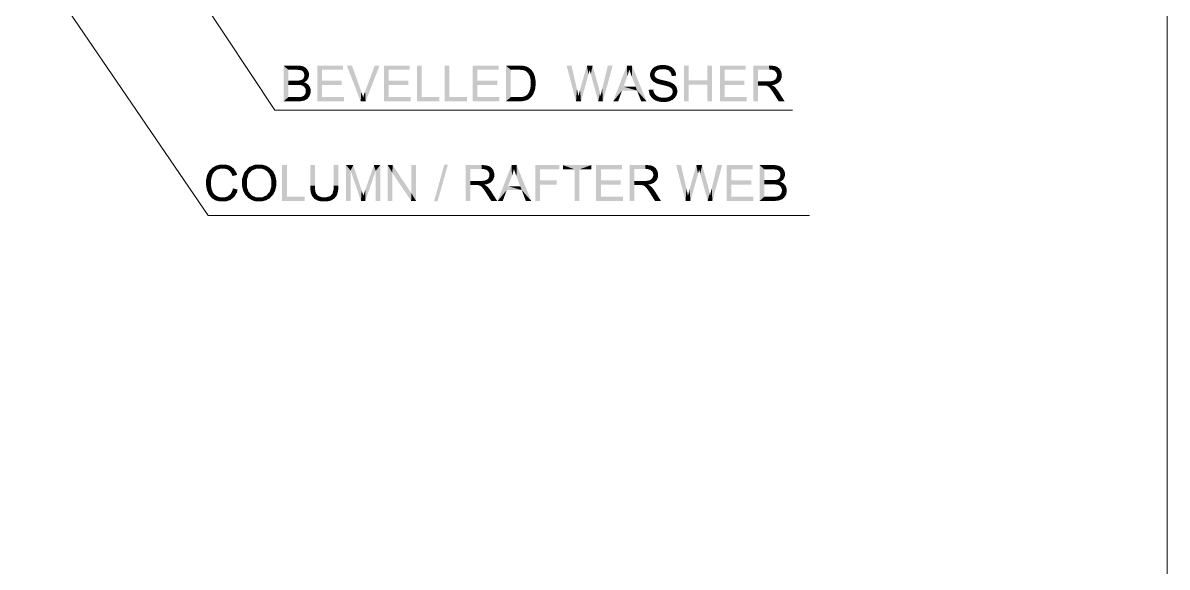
# Model space of a CAD drawing. Header units: millimetres. Extents: x 2 to 579, y 1 to 405.
# Drawn here: x 199.59 to 227.21, y 111.57 to 124.71 of the extents above; entities that cross this region are included whole.
import ezdxf

# ---------------------------------------------------------------- set-up
doc = ezdxf.new("R2010")
doc.units = ezdxf.units.MM
doc.linetypes.add('XKITLINE00', pattern=[0])
doc.layers.add('LinkedObject', color=7, linetype='Continuous', lineweight=0)

# ---------------------------------------------------------------- blocks, each defined once
blk = doc.blocks.new('*A4')
at = {"layer": 'LinkedObject'}
for points in [[(205.888, 123.682), (206.002, 123.217), (205.888, 122.818)], [(206.002, 123.319), (206.002, 123.217), (205.888, 123.682)], [(205.888, 123.682), (206.002, 123.58), (206.002, 123.319)], [(206.175, 123.58), (205.888, 123.682), (206.212, 123.682)], [(206.002, 123.58), (205.888, 123.682), (206.175, 123.58)], [(206.175, 123.58), (206.212, 123.682), (206.222, 123.58)], [(206.212, 123.682), (206.287, 123.574), (206.222, 123.58)], [(206.262, 123.682), (206.287, 123.574), (206.212, 123.682)], [(206.341, 123.669), (206.287, 123.574), (206.262, 123.682)], [(206.287, 123.574), (206.341, 123.669), (206.307, 123.568)], [(206.307, 123.568), (206.341, 123.669), (206.326, 123.562)], [(206.326, 123.562), (206.341, 123.669), (206.371, 123.655)], [(206.371, 123.655), (206.355, 123.539), (206.326, 123.562)], [(206.401, 123.642), (206.355, 123.539), (206.371, 123.655)], [(206.448, 123.602), (206.355, 123.539), (206.401, 123.642)], [(206.465, 123.575), (206.355, 123.539), (206.448, 123.602)], [(206.355, 123.539), (206.465, 123.575), (206.366, 123.523)], [(206.465, 123.575), (206.376, 123.507), (206.366, 123.523)], [(206.375, 123.387), (206.499, 123.461), (206.469, 123.356)], [(206.386, 123.425), (206.499, 123.461), (206.375, 123.387)], [(206.376, 123.507), (206.465, 123.575), (206.386, 123.469)], [(206.386, 123.469), (206.465, 123.575), (206.499, 123.461)], [(206.499, 123.461), (206.386, 123.447), (206.386, 123.469)], [(206.386, 123.447), (206.499, 123.461), (206.386, 123.425)], [(206.499, 123.49), (206.465, 123.575), (206.482, 123.547)], [(206.499, 123.461), (206.465, 123.575), (206.499, 123.49)], [(206.469, 123.356), (206.499, 123.461), (206.484, 123.381)], [(206.484, 123.381), (206.499, 123.461), (206.499, 123.433)], [(206.813, 123.315), (206.699, 122.818), (206.699, 123.682)], [(206.813, 123.315), (206.699, 123.682), (206.813, 123.58)], [(207.324, 123.58), (206.699, 123.682), (207.324, 123.682)], [(206.813, 123.58), (206.699, 123.682), (207.324, 123.58)], [(207.537, 123.682), (207.748, 122.818), (207.413, 123.682)], [(207.762, 123.054), (207.748, 122.818), (207.537, 123.682)], [(208.203, 123.682), (207.854, 123.054), (208.087, 123.682)], [(207.866, 122.818), (207.854, 123.054), (208.203, 123.682)], [(208.422, 123.315), (208.308, 122.818), (208.308, 123.682)], [(208.422, 123.315), (208.308, 123.682), (208.422, 123.58)], [(208.932, 123.58), (208.308, 123.682), (208.932, 123.682)], [(208.422, 123.58), (208.308, 123.682), (208.932, 123.58)], [(209.219, 123.682), (209.105, 122.818), (209.105, 123.682)], [(209.219, 122.92), (209.105, 122.818), (209.219, 123.682)], [(209.89, 123.682), (209.776, 122.818), (209.776, 123.682)], [(209.89, 122.92), (209.776, 122.818), (209.89, 123.682)], [(210.567, 123.315), (210.453, 122.818), (210.453, 123.682)], [(210.567, 123.315), (210.453, 123.682), (210.567, 123.58)], [(211.078, 123.58), (210.453, 123.682), (211.078, 123.682)], [(210.567, 123.58), (210.453, 123.682), (211.078, 123.58)], [(211.256, 123.682), (211.37, 123.58), (211.256, 122.818)], [(211.551, 123.58), (211.256, 123.682), (211.553, 123.682)], [(211.37, 123.58), (211.256, 123.682), (211.551, 123.58)], [(211.256, 122.818), (211.37, 123.58), (211.37, 122.92)], [(211.553, 123.682), (211.602, 123.58), (211.551, 123.58)], [(211.604, 123.682), (211.602, 123.58), (211.553, 123.682)], [(211.604, 123.682), (211.676, 123.571), (211.602, 123.58)], [(211.68, 123.676), (211.676, 123.571), (211.604, 123.682)], [(211.707, 123.669), (211.676, 123.571), (211.68, 123.676)], [(211.707, 123.669), (211.699, 123.562), (211.676, 123.571)], [(211.699, 123.562), (211.707, 123.669), (211.731, 123.55)], [(211.807, 123.63), (211.707, 123.669), (211.744, 123.661)], [(211.833, 123.607), (211.707, 123.669), (211.807, 123.63)], [(211.785, 123.501), (211.707, 123.669), (211.833, 123.607)], [(211.731, 123.55), (211.707, 123.669), (211.785, 123.501)], [(211.833, 123.607), (211.807, 123.465), (211.785, 123.501)], [(211.868, 123.579), (211.807, 123.465), (211.833, 123.607)], [(211.919, 123.505), (211.807, 123.465), (211.868, 123.579)], [(211.807, 123.465), (211.919, 123.505), (211.83, 123.428)], [(211.83, 123.428), (211.919, 123.505), (211.936, 123.46)], [(211.936, 123.46), (211.852, 123.324), (211.83, 123.428)], [(211.953, 123.415), (211.852, 123.324), (211.936, 123.46)], [(212.836, 123.682), (212.946, 122.818), (212.719, 123.682)], [(212.967, 123.115), (212.946, 122.818), (212.836, 123.682)], [(213.207, 123.682), (213.247, 123.476), (213.042, 123.098)], [(213.042, 123.098), (213.247, 123.476), (213.065, 122.818)], [(213.247, 123.476), (213.207, 123.682), (213.252, 123.497)], [(213.252, 123.497), (213.207, 123.682), (213.266, 123.548)], [(213.266, 123.548), (213.207, 123.682), (213.273, 123.577)], [(213.345, 123.682), (213.273, 123.577), (213.207, 123.682)], [(213.273, 123.577), (213.345, 123.682), (213.275, 123.568)], [(213.275, 123.568), (213.345, 123.682), (213.289, 123.517)], [(213.289, 123.517), (213.345, 123.682), (213.301, 123.476)], [(213.301, 123.476), (213.345, 123.682), (213.468, 123.244)], [(213.468, 123.244), (213.481, 122.818), (213.301, 123.476)], [(213.829, 123.682), (213.579, 123.126), (213.714, 123.682)], [(213.593, 122.818), (213.579, 123.126), (213.829, 123.682)], [(214.173, 123.682), (214.184, 123.426), (213.841, 122.818)], [(214.184, 123.426), (214.173, 123.682), (214.199, 123.467)], [(214.199, 123.467), (214.173, 123.682), (214.222, 123.549)], [(214.222, 123.549), (214.173, 123.682), (214.231, 123.591)], [(214.296, 123.682), (214.231, 123.591), (214.173, 123.682)], [(214.231, 123.591), (214.296, 123.682), (214.241, 123.556)], [(214.241, 123.556), (214.296, 123.682), (214.272, 123.466)], [(214.272, 123.466), (214.296, 123.682), (214.292, 123.411)], [(214.292, 123.411), (214.296, 123.682), (214.383, 123.173)], [(214.383, 123.173), (214.296, 123.682), (214.418, 123.079)], [(214.418, 123.079), (214.296, 123.682), (214.648, 122.818)], [(214.771, 123.58), (214.734, 123.458), (214.753, 123.552)], [(214.868, 123.538), (214.734, 123.458), (214.771, 123.58)], [(214.753, 123.552), (214.734, 123.458), (214.734, 123.491)], [(214.844, 123.492), (214.734, 123.458), (214.868, 123.538)], [(214.734, 123.458), (214.844, 123.492), (214.844, 123.466)], [(214.844, 123.442), (214.734, 123.458), (214.844, 123.466)], [(214.734, 123.458), (214.844, 123.442), (214.734, 123.428)], [(214.79, 123.609), (214.891, 123.557), (214.771, 123.58)], [(214.771, 123.58), (214.891, 123.557), (214.868, 123.538)], [(214.844, 123.652), (214.891, 123.557), (214.79, 123.609)], [(214.915, 123.576), (214.844, 123.652), (214.88, 123.667)], [(214.891, 123.557), (214.844, 123.652), (214.915, 123.576)], [(214.915, 123.682), (214.991, 123.595), (214.88, 123.667)], [(214.88, 123.667), (214.991, 123.595), (214.915, 123.576)], [(214.994, 123.696), (214.991, 123.595), (214.915, 123.682)], [(215.038, 123.696), (214.991, 123.595), (214.994, 123.696)], [(214.991, 123.595), (215.038, 123.696), (215.042, 123.595)], [(215.038, 123.696), (215.092, 123.595), (215.042, 123.595)], [(215.171, 123.681), (215.038, 123.696), (215.086, 123.696)], [(215.207, 123.665), (215.038, 123.696), (215.171, 123.681)], [(215.167, 123.574), (215.038, 123.696), (215.207, 123.665)], [(215.092, 123.595), (215.038, 123.696), (215.167, 123.574)], [(215.207, 123.665), (215.193, 123.553), (215.167, 123.574)], [(215.244, 123.65), (215.193, 123.553), (215.207, 123.665)], [(215.193, 123.553), (215.244, 123.65), (215.218, 123.532)], [(215.218, 123.532), (215.244, 123.65), (215.32, 123.574)], [(215.32, 123.574), (215.248, 123.47), (215.218, 123.532)], [(215.32, 123.574), (215.244, 123.65), (215.3, 123.604)], [(215.34, 123.544), (215.248, 123.47), (215.32, 123.574)], [(215.361, 123.476), (215.248, 123.47), (215.34, 123.544)], [(215.362, 123.438), (215.248, 123.47), (215.361, 123.476)], [(215.248, 123.47), (215.362, 123.438), (215.253, 123.429)], [(215.662, 123.327), (215.548, 122.818), (215.548, 123.682)], [(215.662, 123.327), (215.548, 123.682), (215.662, 123.682)], [(216.226, 123.682), (216.111, 123.327), (216.111, 123.682)], [(216.111, 123.225), (216.111, 123.327), (216.226, 123.682)], [(216.111, 123.225), (216.226, 123.682), (216.226, 122.818)], [(216.531, 123.315), (216.417, 122.818), (216.417, 123.682)], [(216.531, 123.315), (216.417, 123.682), (216.531, 123.58)], [(217.042, 123.58), (216.417, 123.682), (217.042, 123.682)], [(216.531, 123.58), (216.417, 123.682), (217.042, 123.58)], [(217.336, 123.301), (217.222, 122.818), (217.222, 123.682)], [(217.222, 123.682), (217.336, 123.587), (217.336, 123.301)], [(217.609, 123.587), (217.222, 123.682), (217.604, 123.682)], [(217.336, 123.587), (217.222, 123.682), (217.609, 123.587)], [(217.604, 123.682), (217.657, 123.587), (217.609, 123.587)], [(217.749, 123.67), (217.604, 123.682), (217.662, 123.682)], [(217.779, 123.658), (217.604, 123.682), (217.749, 123.67)], [(217.727, 123.567), (217.604, 123.682), (217.779, 123.658)], [(217.657, 123.587), (217.604, 123.682), (217.727, 123.567)], [(217.779, 123.658), (217.749, 123.547), (217.727, 123.567)], [(217.809, 123.647), (217.749, 123.547), (217.779, 123.658)], [(217.749, 123.547), (217.809, 123.647), (217.771, 123.527)], [(217.771, 123.527), (217.809, 123.647), (217.875, 123.576)], [(217.875, 123.576), (217.794, 123.477), (217.771, 123.527)], [(217.893, 123.547), (217.794, 123.477), (217.875, 123.576)], [(217.911, 123.482), (217.794, 123.477), (217.893, 123.547)], [(217.911, 123.446), (217.794, 123.477), (217.911, 123.482)], [(217.794, 123.477), (217.911, 123.446), (217.794, 123.446)], [(217.875, 123.576), (217.809, 123.647), (217.857, 123.606)], [(205.888, 122.818), (206.002, 123.217), (206.002, 122.92)], [(206.202, 123.217), (206.002, 123.319), (206.189, 123.319)], [(206.002, 123.217), (206.002, 123.319), (206.202, 123.217)], [(206.243, 123.217), (206.189, 123.319), (206.227, 123.319)], [(206.202, 123.217), (206.189, 123.319), (206.243, 123.217)], [(206.282, 123.324), (206.378, 123.277), (206.227, 123.319)], [(206.227, 123.319), (206.378, 123.277), (206.243, 123.217)], [(206.243, 123.217), (206.378, 123.277), (206.307, 123.21)], [(206.298, 123.329), (206.408, 123.292), (206.282, 123.324)], [(206.378, 123.277), (206.282, 123.324), (206.408, 123.292)], [(206.32, 123.335), (206.408, 123.292), (206.298, 123.329)], [(206.378, 123.277), (206.351, 123.195), (206.307, 123.21)], [(206.353, 123.357), (206.408, 123.292), (206.32, 123.335)], [(206.351, 123.195), (206.378, 123.277), (206.385, 123.17)], [(206.469, 123.356), (206.353, 123.357), (206.375, 123.387)], [(206.454, 123.332), (206.353, 123.357), (206.469, 123.356)], [(206.408, 123.292), (206.353, 123.357), (206.454, 123.332)], [(206.477, 123.227), (206.378, 123.277), (206.417, 123.266)], [(206.385, 123.17), (206.378, 123.277), (206.477, 123.227)], [(206.385, 123.17), (206.477, 123.227), (206.398, 123.152)], [(206.398, 123.152), (206.477, 123.227), (206.41, 123.134)], [(206.41, 123.134), (206.477, 123.227), (206.498, 123.199)], [(206.498, 123.199), (206.423, 123.092), (206.41, 123.134)], [(206.519, 123.171), (206.423, 123.092), (206.498, 123.199)], [(206.813, 123.213), (206.699, 122.818), (206.813, 123.315)], [(206.813, 122.92), (206.699, 122.818), (206.813, 123.213)], [(207.292, 123.213), (206.813, 123.315), (207.292, 123.315)], [(206.813, 123.213), (206.813, 123.315), (207.292, 123.213)], [(208.422, 123.213), (208.308, 122.818), (208.422, 123.315)], [(208.422, 122.92), (208.308, 122.818), (208.422, 123.213)], [(208.901, 123.213), (208.422, 123.315), (208.901, 123.315)], [(208.422, 123.213), (208.422, 123.315), (208.901, 123.213)], [(210.567, 123.213), (210.453, 122.818), (210.567, 123.315)], [(210.567, 122.92), (210.453, 122.818), (210.567, 123.213)], [(211.046, 123.213), (210.567, 123.315), (211.046, 123.315)], [(210.567, 123.213), (210.567, 123.315), (211.046, 123.213)], [(211.852, 123.207), (211.969, 123.205), (211.841, 123.124)], [(211.841, 123.124), (211.969, 123.205), (211.946, 123.08)], [(211.969, 123.312), (211.852, 123.324), (211.953, 123.415)], [(211.969, 123.254), (211.852, 123.324), (211.969, 123.312)], [(211.852, 123.324), (211.969, 123.254), (211.852, 123.256)], [(211.969, 123.254), (211.852, 123.207), (211.852, 123.256)], [(211.969, 123.205), (211.852, 123.207), (211.969, 123.254)], [(211.946, 123.08), (211.969, 123.205), (211.958, 123.118)], [(213.491, 123.163), (213.481, 122.818), (213.468, 123.244)], [(213.841, 122.818), (214.184, 123.426), (214.089, 123.173)], [(214.734, 123.428), (214.844, 123.442), (214.749, 123.374)], [(214.749, 123.374), (214.844, 123.442), (214.765, 123.35)], [(214.765, 123.35), (214.844, 123.442), (214.861, 123.404)], [(214.861, 123.404), (214.826, 123.286), (214.765, 123.35)], [(214.765, 123.35), (214.826, 123.286), (214.78, 123.326)], [(214.878, 123.389), (214.826, 123.286), (214.861, 123.404)], [(214.826, 123.286), (214.878, 123.389), (214.856, 123.27)], [(214.856, 123.27), (214.878, 123.389), (214.894, 123.374)], [(214.856, 123.27), (214.894, 123.374), (214.88, 123.257)], [(214.88, 123.257), (214.894, 123.374), (214.964, 123.23)], [(214.964, 123.23), (214.894, 123.374), (214.98, 123.343)], [(214.964, 123.23), (214.98, 123.343), (215.023, 123.216)], [(215.023, 123.216), (214.98, 123.343), (215.05, 123.327)], [(215.023, 123.216), (215.05, 123.327), (215.082, 123.202)], [(215.082, 123.202), (215.05, 123.327), (215.119, 123.312)], [(215.082, 123.202), (215.119, 123.312), (215.159, 123.181)], [(215.159, 123.181), (215.119, 123.312), (215.177, 123.174)], [(215.177, 123.174), (215.119, 123.312), (215.204, 123.163)], [(215.215, 123.284), (215.204, 123.163), (215.119, 123.312)], [(215.241, 123.272), (215.204, 123.163), (215.215, 123.284)], [(215.204, 123.163), (215.241, 123.272), (215.243, 123.138)], [(215.243, 123.138), (215.241, 123.272), (215.279, 123.255)], [(215.243, 123.138), (215.279, 123.255), (215.255, 123.123)], [(215.255, 123.123), (215.279, 123.255), (215.267, 123.108)], [(215.279, 123.255), (215.352, 123.184), (215.267, 123.108)], [(215.267, 123.108), (215.352, 123.184), (215.279, 123.072)], [(215.352, 123.184), (215.279, 123.255), (215.334, 123.211)], [(215.279, 123.072), (215.352, 123.184), (215.37, 123.158)], [(215.662, 123.225), (215.548, 122.818), (215.662, 123.327)], [(215.548, 122.818), (215.662, 123.225), (215.662, 122.818)], [(215.662, 123.327), (216.111, 123.225), (215.662, 123.225)], [(216.111, 123.327), (216.111, 123.225), (215.662, 123.327)], [(216.111, 123.225), (216.226, 122.818), (216.111, 122.818)], [(216.531, 123.213), (216.417, 122.818), (216.531, 123.315)], [(216.531, 122.92), (216.417, 122.818), (216.531, 123.213)], [(217.01, 123.213), (216.531, 123.315), (217.01, 123.315)], [(216.531, 123.213), (216.531, 123.315), (217.01, 123.213)], [(217.336, 123.301), (217.336, 123.201), (217.222, 122.818)], [(217.222, 122.818), (217.336, 123.201), (217.336, 122.818)], [(217.468, 123.201), (217.336, 123.301), (217.581, 123.301)], [(217.336, 123.201), (217.336, 123.301), (217.468, 123.201)], [(217.468, 123.201), (217.581, 123.301), (217.49, 123.201)], [(217.49, 123.201), (217.581, 123.301), (217.522, 123.199)], [(217.522, 123.199), (217.581, 123.301), (217.532, 123.197)], [(217.532, 123.197), (217.581, 123.301), (217.545, 123.194)], [(217.545, 123.194), (217.581, 123.301), (217.571, 123.182)], [(217.571, 123.182), (217.581, 123.301), (217.62, 123.301)], [(217.571, 123.182), (217.62, 123.301), (217.584, 123.174)], [(217.62, 123.301), (217.668, 123.211), (217.584, 123.174)], [(217.584, 123.174), (217.668, 123.211), (217.597, 123.166)], [(217.668, 123.211), (217.626, 123.137), (217.597, 123.166)], [(217.681, 123.309), (217.668, 123.211), (217.62, 123.301)], [(217.691, 123.2), (217.626, 123.137), (217.668, 123.211)], [(217.626, 123.137), (217.691, 123.2), (217.642, 123.117)], [(217.642, 123.117), (217.691, 123.2), (217.658, 123.096)], [(217.658, 123.096), (217.691, 123.2), (217.737, 123.168)], [(217.668, 123.211), (217.681, 123.309), (217.73, 123.219)], [(217.704, 123.317), (217.852, 123.291), (217.681, 123.309)], [(217.822, 123.259), (217.681, 123.309), (217.852, 123.291)], [(217.73, 123.219), (217.681, 123.309), (217.822, 123.259)], [(217.737, 123.168), (217.691, 123.2), (217.725, 123.178)], [(217.726, 123.325), (217.852, 123.291), (217.704, 123.317)], [(217.852, 123.291), (217.726, 123.325), (217.759, 123.351)], [(217.771, 123.369), (217.852, 123.291), (217.759, 123.351)], [(217.782, 123.387), (217.852, 123.291), (217.771, 123.369)], [(217.782, 123.387), (217.911, 123.446), (217.852, 123.291)], [(217.794, 123.425), (217.911, 123.446), (217.782, 123.387)], [(217.911, 123.446), (217.794, 123.425), (217.794, 123.446)], [(217.852, 123.291), (217.911, 123.446), (217.881, 123.323)], [(217.881, 123.323), (217.911, 123.446), (217.911, 123.4)], [(206.002, 122.92), (206.217, 122.818), (205.888, 122.818)], [(206.218, 122.92), (206.217, 122.818), (206.002, 122.92)], [(206.218, 122.92), (206.258, 122.818), (206.217, 122.818)], [(206.245, 122.92), (206.258, 122.818), (206.218, 122.92)], [(206.284, 122.922), (206.328, 122.825), (206.245, 122.92)], [(206.245, 122.92), (206.328, 122.825), (206.258, 122.818)], [(206.296, 122.924), (206.328, 122.825), (206.284, 122.922)], [(206.357, 122.832), (206.296, 122.924), (206.315, 122.927)], [(206.328, 122.825), (206.296, 122.924), (206.357, 122.832)], [(206.348, 122.939), (206.451, 122.875), (206.315, 122.927)], [(206.315, 122.927), (206.451, 122.875), (206.357, 122.832)], [(206.362, 122.947), (206.451, 122.875), (206.348, 122.939)], [(206.451, 122.875), (206.362, 122.947), (206.375, 122.956)], [(206.397, 122.98), (206.47, 122.889), (206.375, 122.956)], [(206.375, 122.956), (206.47, 122.889), (206.451, 122.875)], [(206.514, 122.955), (206.397, 122.98), (206.414, 123.011)], [(206.502, 122.929), (206.397, 122.98), (206.514, 122.955)], [(206.47, 122.889), (206.397, 122.98), (206.502, 122.929)], [(206.414, 123.011), (206.54, 123.068), (206.514, 122.955)], [(206.423, 123.048), (206.54, 123.068), (206.414, 123.011)], [(206.54, 123.106), (206.423, 123.092), (206.519, 123.171)], [(206.54, 123.068), (206.423, 123.092), (206.54, 123.106)], [(206.423, 123.092), (206.54, 123.068), (206.423, 123.068)], [(206.54, 123.068), (206.423, 123.048), (206.423, 123.068)], [(206.514, 122.955), (206.54, 123.068), (206.527, 122.981)], [(206.527, 122.981), (206.54, 123.068), (206.54, 123.038)], [(206.699, 122.818), (206.813, 122.92), (207.344, 122.818)], [(207.344, 122.818), (206.813, 122.92), (207.344, 122.92)], [(207.775, 123.016), (207.748, 122.818), (207.762, 123.054)], [(207.798, 122.945), (207.748, 122.818), (207.775, 123.016)], [(207.807, 122.912), (207.748, 122.818), (207.798, 122.945)], [(207.748, 122.818), (207.807, 122.912), (207.866, 122.818)], [(207.817, 122.948), (207.866, 122.818), (207.807, 122.912)], [(207.84, 123.018), (207.866, 122.818), (207.817, 122.948)], [(207.854, 123.054), (207.866, 122.818), (207.84, 123.018)], [(208.308, 122.818), (208.422, 122.92), (208.952, 122.818)], [(208.952, 122.818), (208.422, 122.92), (208.952, 122.92)], [(209.105, 122.818), (209.219, 122.92), (209.644, 122.818)], [(209.644, 122.818), (209.219, 122.92), (209.644, 122.92)], [(209.776, 122.818), (209.89, 122.92), (210.315, 122.818)], [(210.315, 122.818), (209.89, 122.92), (210.315, 122.92)], [(210.453, 122.818), (210.567, 122.92), (211.098, 122.818)], [(211.098, 122.818), (210.567, 122.92), (211.098, 122.92)], [(211.37, 122.92), (211.567, 122.818), (211.256, 122.818)], [(211.554, 122.92), (211.567, 122.818), (211.37, 122.92)], [(211.554, 122.92), (211.606, 122.818), (211.567, 122.818)], [(211.597, 122.92), (211.606, 122.818), (211.554, 122.92)], [(211.706, 122.832), (211.597, 122.92), (211.664, 122.928)], [(211.676, 122.825), (211.597, 122.92), (211.706, 122.832)], [(211.606, 122.818), (211.597, 122.92), (211.676, 122.825)], [(211.688, 122.936), (211.706, 122.832), (211.664, 122.928)], [(211.713, 122.944), (211.706, 122.832), (211.688, 122.936)], [(211.706, 122.832), (211.713, 122.944), (211.736, 122.84)], [(211.809, 122.876), (211.713, 122.944), (211.751, 122.966)], [(211.788, 122.861), (211.713, 122.944), (211.809, 122.876)], [(211.736, 122.84), (211.713, 122.944), (211.788, 122.861)], [(211.766, 122.98), (211.83, 122.89), (211.751, 122.966)], [(211.751, 122.966), (211.83, 122.89), (211.809, 122.876)], [(211.888, 122.954), (211.766, 122.98), (211.786, 123.001)], [(211.87, 122.929), (211.766, 122.98), (211.888, 122.954)], [(211.83, 122.89), (211.766, 122.98), (211.87, 122.929)], [(211.786, 123.001), (211.946, 123.08), (211.888, 122.954)], [(211.818, 123.055), (211.946, 123.08), (211.786, 123.001)], [(211.829, 123.09), (211.946, 123.08), (211.818, 123.055)], [(211.946, 123.08), (211.829, 123.09), (211.841, 123.124)], [(211.888, 122.954), (211.946, 123.08), (211.906, 122.979)], [(211.906, 122.979), (211.946, 123.08), (211.935, 123.042)], [(212.978, 123.071), (212.946, 122.818), (212.967, 123.115)], [(212.996, 122.982), (212.946, 122.818), (212.978, 123.071)], [(213.003, 122.939), (212.946, 122.818), (212.996, 122.982)], [(213.003, 122.939), (213.065, 122.818), (212.946, 122.818)], [(213.02, 123.008), (213.065, 122.818), (213.003, 122.939)], [(213.04, 123.087), (213.065, 122.818), (213.02, 123.008)], [(213.042, 123.098), (213.065, 122.818), (213.04, 123.087)], [(213.525, 123.01), (213.481, 122.818), (213.491, 123.163)], [(213.535, 122.939), (213.481, 122.818), (213.525, 123.01)], [(213.535, 122.939), (213.593, 122.818), (213.481, 122.818)], [(213.544, 122.979), (213.593, 122.818), (213.535, 122.939)], [(213.566, 123.073), (213.593, 122.818), (213.544, 122.979)], [(213.579, 123.126), (213.593, 122.818), (213.566, 123.073)], [(214.057, 123.079), (213.841, 122.818), (214.089, 123.173)], [(213.841, 122.818), (214.057, 123.079), (213.962, 122.818)], [(214.089, 123.173), (214.418, 123.079), (214.057, 123.079)], [(214.383, 123.173), (214.418, 123.079), (214.089, 123.173)], [(214.418, 123.079), (214.648, 122.818), (214.518, 122.818)], [(214.814, 123.072), (214.702, 123.095), (214.81, 123.105)], [(214.702, 123.095), (214.75, 122.94), (214.703, 123.052)], [(214.814, 123.072), (214.75, 122.94), (214.702, 123.095)], [(214.703, 123.052), (214.75, 122.94), (214.727, 122.974)], [(214.832, 123.019), (214.75, 122.94), (214.814, 123.072)], [(214.75, 122.94), (214.832, 123.019), (214.772, 122.906)], [(214.772, 122.906), (214.832, 123.019), (214.834, 122.854)], [(214.846, 122.998), (214.834, 122.854), (214.832, 123.019)], [(214.86, 122.977), (214.834, 122.854), (214.846, 122.998)], [(214.86, 122.977), (214.874, 122.837), (214.834, 122.854)], [(214.903, 122.943), (214.874, 122.837), (214.86, 122.977)], [(214.874, 122.837), (214.903, 122.943), (214.913, 122.82)], [(214.933, 122.931), (214.913, 122.82), (214.903, 122.943)], [(214.962, 122.918), (214.913, 122.82), (214.933, 122.931)], [(214.962, 122.918), (215.011, 122.803), (214.913, 122.82)], [(215.028, 122.905), (215.011, 122.803), (214.962, 122.918)], [(215.028, 122.905), (215.07, 122.803), (215.011, 122.803)], [(215.065, 122.905), (215.07, 122.803), (215.028, 122.905)], [(215.065, 122.905), (215.116, 122.803), (215.07, 122.803)], [(215.097, 122.905), (215.116, 122.803), (215.065, 122.905)], [(215.155, 122.915), (215.236, 122.837), (215.097, 122.905)], [(215.097, 122.905), (215.236, 122.837), (215.116, 122.803)], [(215.18, 122.924), (215.329, 122.901), (215.155, 122.915)], [(215.273, 122.854), (215.155, 122.915), (215.329, 122.901)], [(215.236, 122.837), (215.155, 122.915), (215.273, 122.854)], [(215.205, 122.934), (215.329, 122.901), (215.18, 122.924)], [(215.242, 122.961), (215.349, 122.932), (215.205, 122.934)], [(215.205, 122.934), (215.349, 122.932), (215.329, 122.901)], [(215.254, 122.978), (215.369, 122.962), (215.242, 122.961)], [(215.349, 122.932), (215.242, 122.961), (215.369, 122.962)], [(215.266, 122.995), (215.369, 122.962), (215.254, 122.978)], [(215.266, 122.995), (215.388, 123.061), (215.369, 122.962)], [(215.279, 123.032), (215.388, 123.061), (215.266, 122.995)], [(215.279, 123.072), (215.37, 123.158), (215.279, 123.052)], [(215.279, 123.052), (215.37, 123.158), (215.279, 123.032)], [(215.37, 123.158), (215.388, 123.061), (215.279, 123.032)], [(215.369, 122.962), (215.388, 123.061), (215.388, 123.027)], [(215.388, 123.061), (215.37, 123.158), (215.388, 123.096)], [(216.417, 122.818), (216.531, 122.92), (217.062, 122.818)], [(217.062, 122.818), (216.531, 122.92), (217.062, 122.92)], [(217.737, 123.168), (217.699, 123.036), (217.658, 123.096)], [(217.762, 123.145), (217.699, 123.036), (217.737, 123.168)], [(217.809, 123.087), (217.699, 123.036), (217.762, 123.145)], [(217.699, 123.036), (217.809, 123.087), (217.724, 122.997)], [(217.724, 122.997), (217.809, 123.087), (217.832, 123.053)], [(217.724, 122.997), (217.832, 123.053), (217.838, 122.818)], [(217.838, 122.818), (217.832, 123.053), (217.981, 122.818)], [(206.357, 122.832), (206.451, 122.875), (206.385, 122.839)], [(206.385, 122.839), (206.451, 122.875), (206.432, 122.861)], [(215.116, 122.803), (215.236, 122.837), (215.199, 122.82)], [(204.261, 121.266), (204.371, 121.194), (204.214, 121.24)], [(204.366, 121.292), (204.371, 121.194), (204.261, 121.266)], [(204.423, 121.292), (204.371, 121.194), (204.366, 121.292)], [(204.371, 121.194), (204.423, 121.292), (204.42, 121.194)], [(204.423, 121.292), (204.464, 121.194), (204.42, 121.194)], [(204.597, 121.259), (204.423, 121.292), (204.488, 121.292)], [(204.641, 121.226), (204.423, 121.292), (204.597, 121.259)], [(204.536, 121.173), (204.423, 121.292), (204.641, 121.226)], [(204.464, 121.194), (204.423, 121.292), (204.536, 121.173)], [(205.206, 121.292), (204.999, 121.171), (205.057, 121.231)], [(205.297, 121.292), (204.999, 121.171), (205.206, 121.292)], [(205.237, 121.194), (204.999, 121.171), (205.297, 121.292)], [(205.237, 121.194), (205.297, 121.292), (205.298, 121.194)], [(205.297, 121.292), (205.341, 121.194), (205.298, 121.194)], [(205.465, 121.264), (205.297, 121.292), (205.357, 121.292)], [(205.513, 121.235), (205.297, 121.292), (205.465, 121.264)], [(205.418, 121.172), (205.297, 121.292), (205.513, 121.235)], [(205.341, 121.194), (205.297, 121.292), (205.418, 121.172)], [(205.966, 121.277), (205.852, 120.413), (205.852, 121.277)], [(205.966, 120.515), (205.852, 120.413), (205.966, 121.277)], [(206.644, 121.277), (206.53, 120.778), (206.53, 121.277)], [(206.644, 120.779), (206.53, 120.778), (206.644, 121.277)], [(207.209, 121.277), (207.095, 120.779), (207.095, 121.277)], [(207.209, 120.778), (207.095, 120.779), (207.209, 121.277)], [(207.395, 121.277), (207.505, 121.149), (207.395, 120.413)], [(207.505, 121.149), (207.395, 121.277), (207.567, 121.277)], [(207.505, 121.149), (207.567, 121.277), (207.755, 120.413)], [(207.755, 120.413), (207.567, 121.277), (207.771, 120.666)], [(208.066, 121.277), (208.109, 121.137), (207.858, 120.677)], [(208.219, 121.277), (208.109, 121.137), (208.066, 121.277)], [(208.109, 120.413), (208.219, 121.277), (208.219, 120.413)], [(208.109, 121.137), (208.219, 121.277), (208.109, 120.413)], [(208.402, 121.277), (208.512, 121.092), (208.402, 120.413)], [(208.512, 121.092), (208.402, 121.277), (208.519, 121.277)], [(208.512, 121.092), (208.519, 121.277), (208.965, 120.413)], [(208.965, 120.413), (208.519, 121.277), (208.972, 120.599)], [(209.082, 121.277), (208.972, 120.599), (208.972, 121.277)], [(209.082, 120.413), (208.972, 120.599), (209.082, 121.277)], [(209.853, 121.291), (209.517, 120.399), (209.767, 121.291)], [(209.602, 120.399), (209.517, 120.399), (209.853, 121.291)], [(210.396, 120.896), (210.282, 120.413), (210.282, 121.277)], [(210.282, 121.277), (210.396, 121.182), (210.396, 120.896)], [(210.669, 121.182), (210.282, 121.277), (210.664, 121.277)], [(210.396, 121.182), (210.282, 121.277), (210.669, 121.182)], [(210.664, 121.277), (210.717, 121.182), (210.669, 121.182)], [(210.81, 121.266), (210.664, 121.277), (210.722, 121.277)], [(210.84, 121.254), (210.664, 121.277), (210.81, 121.266)], [(210.787, 121.163), (210.664, 121.277), (210.84, 121.254)], [(210.717, 121.182), (210.664, 121.277), (210.787, 121.163)], [(210.84, 121.254), (210.81, 121.143), (210.787, 121.163)], [(210.87, 121.242), (210.81, 121.143), (210.84, 121.254)], [(210.81, 121.143), (210.87, 121.242), (210.832, 121.123)], [(210.832, 121.123), (210.87, 121.242), (210.936, 121.172)], [(210.936, 121.172), (210.87, 121.242), (210.918, 121.201)], [(211.388, 121.277), (211.4, 121.021), (211.056, 120.413)], [(211.4, 121.021), (211.388, 121.277), (211.414, 121.062)], [(211.414, 121.062), (211.388, 121.277), (211.438, 121.145)], [(211.438, 121.145), (211.388, 121.277), (211.446, 121.187)], [(211.511, 121.277), (211.446, 121.187), (211.388, 121.277)], [(211.446, 121.187), (211.511, 121.277), (211.457, 121.151)], [(211.457, 121.151), (211.511, 121.277), (211.487, 121.062)], [(211.487, 121.062), (211.511, 121.277), (211.508, 121.007)], [(211.508, 121.007), (211.511, 121.277), (211.598, 120.769)], [(211.598, 120.769), (211.511, 121.277), (211.634, 120.675)], [(211.634, 120.675), (211.511, 121.277), (211.864, 120.413)], [(212.076, 120.908), (211.962, 120.413), (211.962, 121.277)], [(212.076, 120.908), (211.962, 121.277), (212.076, 121.175)], [(212.544, 121.175), (211.962, 121.277), (212.544, 121.277)], [(212.076, 121.175), (211.962, 121.277), (212.544, 121.175)], [(212.628, 121.277), (212.912, 121.175), (212.628, 121.175)], [(213.026, 121.175), (212.912, 121.175), (212.628, 121.277)], [(213.026, 121.175), (212.628, 121.277), (213.312, 121.277)], [(213.026, 121.175), (213.312, 121.277), (213.312, 121.175)], [(213.545, 120.911), (213.431, 120.413), (213.431, 121.277)], [(213.545, 120.911), (213.431, 121.277), (213.545, 121.175)], [(214.056, 121.175), (213.431, 121.277), (214.056, 121.277)], [(213.545, 121.175), (213.431, 121.277), (214.056, 121.175)], [(214.35, 120.896), (214.236, 120.413), (214.236, 121.277)], [(214.236, 121.277), (214.35, 121.182), (214.35, 120.896)], [(214.623, 121.182), (214.236, 121.277), (214.618, 121.277)], [(214.35, 121.182), (214.236, 121.277), (214.623, 121.182)], [(214.618, 121.277), (214.671, 121.182), (214.623, 121.182)], [(214.763, 121.266), (214.618, 121.277), (214.676, 121.277)], [(214.793, 121.254), (214.618, 121.277), (214.763, 121.266)], [(214.741, 121.163), (214.618, 121.277), (214.793, 121.254)], [(214.671, 121.182), (214.618, 121.277), (214.741, 121.163)], [(214.793, 121.254), (214.763, 121.143), (214.741, 121.163)], [(214.823, 121.242), (214.763, 121.143), (214.793, 121.254)], [(214.763, 121.143), (214.823, 121.242), (214.785, 121.123)], [(214.785, 121.123), (214.823, 121.242), (214.889, 121.172)], [(214.889, 121.172), (214.823, 121.242), (214.871, 121.201)], [(215.479, 121.277), (215.589, 120.413), (215.362, 121.277)], [(215.61, 120.711), (215.589, 120.413), (215.479, 121.277)], [(215.85, 121.277), (215.89, 121.071), (215.685, 120.694)], [(215.89, 121.071), (215.85, 121.277), (215.895, 121.092)], [(215.895, 121.092), (215.85, 121.277), (215.909, 121.143)], [(215.909, 121.143), (215.85, 121.277), (215.916, 121.173)], [(215.988, 121.277), (215.916, 121.173), (215.85, 121.277)], [(215.916, 121.173), (215.988, 121.277), (215.918, 121.163)], [(215.918, 121.163), (215.988, 121.277), (215.932, 121.113)], [(215.932, 121.113), (215.988, 121.277), (215.944, 121.071)], [(215.944, 121.071), (215.988, 121.277), (216.111, 120.84)], [(216.472, 121.277), (216.222, 120.722), (216.357, 121.277)], [(216.236, 120.413), (216.222, 120.722), (216.472, 121.277)], [(216.695, 120.911), (216.581, 120.413), (216.581, 121.277)], [(216.695, 120.911), (216.581, 121.277), (216.695, 121.175)], [(217.205, 121.175), (216.581, 121.277), (217.205, 121.277)], [(216.695, 121.175), (216.581, 121.277), (217.205, 121.175)], [(217.378, 121.277), (217.492, 120.813), (217.378, 120.413)], [(217.492, 120.915), (217.492, 120.813), (217.378, 121.277)], [(217.378, 121.277), (217.492, 121.175), (217.492, 120.915)], [(217.665, 121.175), (217.378, 121.277), (217.702, 121.277)], [(217.492, 121.175), (217.378, 121.277), (217.665, 121.175)], [(217.665, 121.175), (217.702, 121.277), (217.712, 121.175)], [(217.702, 121.277), (217.778, 121.169), (217.712, 121.175)], [(217.752, 121.277), (217.778, 121.169), (217.702, 121.277)], [(217.831, 121.264), (217.778, 121.169), (217.752, 121.277)], [(217.778, 121.169), (217.831, 121.264), (217.797, 121.163)], [(217.797, 121.163), (217.831, 121.264), (217.816, 121.157)], [(217.816, 121.157), (217.831, 121.264), (217.861, 121.251)], [(217.861, 121.251), (217.846, 121.135), (217.816, 121.157)], [(217.891, 121.238), (217.846, 121.135), (217.861, 121.251)], [(204.147, 120.978), (204.016, 120.919), (204.041, 121.037)], [(204.133, 120.895), (204.016, 120.919), (204.147, 120.978)], [(204.16, 121.018), (204.041, 121.037), (204.067, 121.087)], [(204.147, 120.978), (204.041, 121.037), (204.16, 121.018)], [(204.093, 121.138), (204.221, 121.123), (204.067, 121.087)], [(204.067, 121.087), (204.221, 121.123), (204.174, 121.059)], [(204.16, 121.018), (204.067, 121.087), (204.174, 121.059)], [(204.166, 121.214), (204.221, 121.123), (204.093, 121.138)], [(204.214, 121.24), (204.221, 121.123), (204.166, 121.214)], [(204.214, 121.24), (204.371, 121.194), (204.287, 121.171)], [(204.221, 121.123), (204.214, 121.24), (204.254, 121.147)], [(204.254, 121.147), (204.214, 121.24), (204.287, 121.171)], [(204.536, 121.173), (204.641, 121.226), (204.564, 121.151)], [(204.641, 121.226), (204.593, 121.13), (204.564, 121.151)], [(204.593, 121.13), (204.641, 121.226), (204.636, 121.061)], [(204.636, 121.061), (204.641, 121.226), (204.764, 121.041)], [(204.636, 121.061), (204.764, 121.041), (204.651, 121.014)], [(204.746, 121.1), (204.641, 121.226), (204.685, 121.193)], [(204.764, 121.041), (204.641, 121.226), (204.746, 121.1)], [(204.999, 121.171), (204.884, 120.834), (204.942, 121.11)], [(205.045, 121.069), (204.884, 120.834), (204.999, 121.171)], [(204.942, 121.11), (204.884, 120.834), (204.884, 120.941)], [(205.001, 120.929), (204.884, 120.834), (205.045, 121.069)], [(205.133, 121.152), (204.999, 121.171), (205.237, 121.194)], [(204.999, 121.171), (205.133, 121.152), (205.089, 121.11)], [(205.045, 121.069), (204.999, 121.171), (205.089, 121.11)], [(205.418, 121.172), (205.513, 121.235), (205.452, 121.15)], [(205.513, 121.235), (205.487, 121.129), (205.452, 121.15)], [(205.487, 121.129), (205.513, 121.235), (205.539, 121.068)], [(205.634, 121.127), (205.513, 121.235), (205.561, 121.206)], [(205.659, 121.076), (205.513, 121.235), (205.634, 121.127)], [(205.539, 121.068), (205.513, 121.235), (205.659, 121.076)], [(205.539, 121.068), (205.659, 121.076), (205.557, 121.028)], [(205.659, 121.076), (205.574, 120.989), (205.557, 121.028)], [(205.574, 120.989), (205.659, 121.076), (205.592, 120.897)], [(205.592, 120.897), (205.659, 121.076), (205.71, 120.909)], [(205.71, 120.909), (205.659, 121.076), (205.685, 121.025)], [(207.395, 120.413), (207.505, 121.149), (207.505, 120.413)], [(207.858, 120.677), (208.109, 121.137), (207.858, 120.413)], [(208.402, 120.413), (208.512, 121.092), (208.512, 120.413)], [(210.843, 120.982), (210.912, 120.887), (210.831, 120.964)], [(210.936, 121.172), (210.854, 121.073), (210.832, 121.123)], [(210.843, 120.982), (210.972, 121.042), (210.912, 120.887)], [(210.854, 121.021), (210.972, 121.042), (210.843, 120.982)], [(210.954, 121.142), (210.854, 121.073), (210.936, 121.172)], [(210.972, 121.077), (210.854, 121.073), (210.954, 121.142)], [(210.972, 121.042), (210.854, 121.073), (210.972, 121.077)], [(210.854, 121.073), (210.972, 121.042), (210.854, 121.042)], [(210.972, 121.042), (210.854, 121.021), (210.854, 121.042)], [(210.912, 120.887), (210.972, 121.042), (210.942, 120.918)], [(210.942, 120.918), (210.972, 121.042), (210.972, 120.996)], [(211.056, 120.413), (211.4, 121.021), (211.304, 120.769)], [(212.912, 120.413), (213.026, 121.175), (213.026, 120.413)], [(212.912, 121.175), (213.026, 121.175), (212.912, 120.413)], [(214.889, 121.172), (214.808, 121.073), (214.785, 121.123)], [(214.796, 120.982), (214.866, 120.887), (214.785, 120.964)], [(214.796, 120.982), (214.925, 121.042), (214.866, 120.887)], [(214.808, 121.021), (214.925, 121.042), (214.796, 120.982)], [(214.907, 121.142), (214.808, 121.073), (214.889, 121.172)], [(214.925, 121.077), (214.808, 121.073), (214.907, 121.142)], [(214.925, 121.042), (214.808, 121.073), (214.925, 121.077)], [(214.808, 121.073), (214.925, 121.042), (214.808, 121.042)], [(214.925, 121.042), (214.808, 121.021), (214.808, 121.042)], [(214.866, 120.887), (214.925, 121.042), (214.896, 120.918)], [(214.896, 120.918), (214.925, 121.042), (214.925, 120.996)], [(215.685, 120.694), (215.89, 121.071), (215.708, 120.413)], [(216.111, 120.84), (216.124, 120.413), (215.944, 121.071)], [(217.959, 120.952), (217.843, 120.953), (217.866, 120.983)], [(217.938, 121.198), (217.846, 121.135), (217.891, 121.238)], [(217.955, 121.17), (217.846, 121.135), (217.938, 121.198)], [(217.846, 121.135), (217.955, 121.17), (217.856, 121.119)], [(217.955, 121.17), (217.866, 121.102), (217.856, 121.119)], [(217.866, 121.102), (217.955, 121.17), (217.877, 121.064)], [(217.866, 120.983), (217.989, 121.056), (217.959, 120.952)], [(217.877, 121.02), (217.989, 121.056), (217.866, 120.983)], [(217.877, 121.064), (217.955, 121.17), (217.989, 121.056)], [(217.989, 121.056), (217.877, 121.043), (217.877, 121.064)], [(217.877, 121.043), (217.989, 121.056), (217.877, 121.02)], [(217.989, 121.086), (217.955, 121.17), (217.972, 121.143)], [(217.989, 121.056), (217.955, 121.17), (217.989, 121.086)], [(217.959, 120.952), (217.989, 121.056), (217.974, 120.977)], [(217.974, 120.977), (217.989, 121.056), (217.989, 121.029)], [(204.016, 120.919), (204.133, 120.895), (204.016, 120.852)], [(204.016, 120.852), (204.133, 120.895), (204.133, 120.852)], [(204.133, 120.852), (204.016, 120.79), (204.016, 120.852)], [(204.133, 120.797), (204.016, 120.79), (204.133, 120.852)], [(204.133, 120.797), (204.061, 120.62), (204.016, 120.79)], [(204.016, 120.79), (204.061, 120.62), (204.038, 120.674)], [(204.149, 120.701), (204.061, 120.62), (204.133, 120.797)], [(204.061, 120.62), (204.149, 120.701), (204.165, 120.66)], [(204.778, 120.687), (204.653, 120.662), (204.664, 120.716)], [(204.884, 120.834), (205.001, 120.929), (205.001, 120.832)], [(204.884, 120.834), (205.001, 120.754), (204.884, 120.777)], [(205.001, 120.754), (204.884, 120.834), (205.001, 120.832)], [(204.884, 120.777), (205.001, 120.754), (204.909, 120.669)], [(204.909, 120.669), (205.001, 120.754), (204.933, 120.618)], [(204.933, 120.618), (205.001, 120.754), (205.043, 120.631)], [(205.551, 120.632), (205.71, 120.844), (205.657, 120.609)], [(205.592, 120.761), (205.71, 120.844), (205.551, 120.632)], [(205.592, 120.844), (205.71, 120.909), (205.71, 120.844)], [(205.592, 120.897), (205.71, 120.909), (205.592, 120.844)], [(205.71, 120.844), (205.592, 120.761), (205.592, 120.844)], [(205.657, 120.609), (205.71, 120.844), (205.683, 120.661)], [(205.683, 120.661), (205.71, 120.844), (205.71, 120.778)], [(206.644, 120.779), (206.53, 120.71), (206.53, 120.778)], [(206.644, 120.722), (206.53, 120.71), (206.644, 120.779)], [(206.644, 120.722), (206.563, 120.562), (206.53, 120.71)], [(206.53, 120.71), (206.563, 120.562), (206.546, 120.601)], [(206.654, 120.639), (206.563, 120.562), (206.644, 120.722)], [(207.068, 120.587), (207.209, 120.778), (207.179, 120.571)], [(207.095, 120.697), (207.209, 120.778), (207.068, 120.587)], [(207.209, 120.778), (207.095, 120.697), (207.095, 120.779)], [(207.179, 120.571), (207.209, 120.778), (207.194, 120.61)], [(207.194, 120.61), (207.209, 120.778), (207.209, 120.713)], [(210.396, 120.896), (210.396, 120.797), (210.282, 120.413)], [(210.282, 120.413), (210.396, 120.797), (210.396, 120.413)], [(210.529, 120.797), (210.396, 120.896), (210.641, 120.896)], [(210.396, 120.797), (210.396, 120.896), (210.529, 120.797)], [(210.529, 120.797), (210.641, 120.896), (210.551, 120.797)], [(210.551, 120.797), (210.641, 120.896), (210.582, 120.795)], [(210.582, 120.795), (210.641, 120.896), (210.592, 120.793)], [(210.592, 120.793), (210.641, 120.896), (210.605, 120.79)], [(210.605, 120.79), (210.641, 120.896), (210.631, 120.778)], [(210.631, 120.778), (210.641, 120.896), (210.681, 120.896)], [(210.631, 120.778), (210.681, 120.896), (210.644, 120.77)], [(210.681, 120.896), (210.729, 120.807), (210.644, 120.77)], [(210.644, 120.77), (210.729, 120.807), (210.657, 120.762)], [(210.729, 120.807), (210.686, 120.733), (210.657, 120.762)], [(210.742, 120.905), (210.729, 120.807), (210.681, 120.896)], [(210.751, 120.796), (210.686, 120.733), (210.729, 120.807)], [(210.686, 120.733), (210.751, 120.796), (210.702, 120.712)], [(210.702, 120.712), (210.751, 120.796), (210.718, 120.692)], [(210.718, 120.692), (210.751, 120.796), (210.797, 120.764)], [(210.797, 120.764), (210.759, 120.632), (210.718, 120.692)], [(210.729, 120.807), (210.742, 120.905), (210.791, 120.815)], [(210.764, 120.913), (210.912, 120.887), (210.742, 120.905)], [(210.882, 120.855), (210.742, 120.905), (210.912, 120.887)], [(210.791, 120.815), (210.742, 120.905), (210.882, 120.855)], [(210.797, 120.764), (210.751, 120.796), (210.786, 120.774)], [(210.822, 120.741), (210.759, 120.632), (210.797, 120.764)], [(210.87, 120.683), (210.759, 120.632), (210.822, 120.741)], [(210.786, 120.921), (210.912, 120.887), (210.764, 120.913)], [(210.912, 120.887), (210.786, 120.921), (210.82, 120.947)], [(210.831, 120.964), (210.912, 120.887), (210.82, 120.947)], [(211.272, 120.675), (211.056, 120.413), (211.304, 120.769)], [(211.304, 120.769), (211.634, 120.675), (211.272, 120.675)], [(211.598, 120.769), (211.634, 120.675), (211.304, 120.769)], [(212.076, 120.806), (211.962, 120.413), (212.076, 120.908)], [(211.962, 120.413), (212.076, 120.806), (212.076, 120.413)], [(212.481, 120.806), (212.076, 120.908), (212.481, 120.908)], [(212.076, 120.806), (212.076, 120.908), (212.481, 120.806)], [(213.545, 120.809), (213.431, 120.413), (213.545, 120.911)], [(213.545, 120.515), (213.431, 120.413), (213.545, 120.809)], [(214.024, 120.809), (213.545, 120.911), (214.024, 120.911)], [(213.545, 120.809), (213.545, 120.911), (214.024, 120.809)], [(214.35, 120.896), (214.35, 120.797), (214.236, 120.413)], [(214.236, 120.413), (214.35, 120.797), (214.35, 120.413)], [(214.482, 120.797), (214.35, 120.896), (214.595, 120.896)], [(214.35, 120.797), (214.35, 120.896), (214.482, 120.797)], [(214.482, 120.797), (214.595, 120.896), (214.504, 120.797)], [(214.504, 120.797), (214.595, 120.896), (214.536, 120.795)], [(214.536, 120.795), (214.595, 120.896), (214.546, 120.793)], [(214.546, 120.793), (214.595, 120.896), (214.559, 120.79)], [(214.559, 120.79), (214.595, 120.896), (214.585, 120.778)], [(214.585, 120.778), (214.595, 120.896), (214.634, 120.896)], [(214.585, 120.778), (214.634, 120.896), (214.598, 120.77)], [(214.634, 120.896), (214.682, 120.807), (214.598, 120.77)], [(214.598, 120.77), (214.682, 120.807), (214.611, 120.762)], [(214.682, 120.807), (214.64, 120.733), (214.611, 120.762)], [(214.696, 120.905), (214.682, 120.807), (214.634, 120.896)], [(214.705, 120.796), (214.64, 120.733), (214.682, 120.807)], [(214.64, 120.733), (214.705, 120.796), (214.656, 120.712)], [(214.656, 120.712), (214.705, 120.796), (214.672, 120.692)], [(214.672, 120.692), (214.705, 120.796), (214.751, 120.764)], [(214.751, 120.764), (214.713, 120.632), (214.672, 120.692)], [(214.682, 120.807), (214.696, 120.905), (214.744, 120.815)], [(214.718, 120.913), (214.866, 120.887), (214.696, 120.905)], [(214.836, 120.855), (214.696, 120.905), (214.866, 120.887)], [(214.744, 120.815), (214.696, 120.905), (214.836, 120.855)], [(214.751, 120.764), (214.705, 120.796), (214.739, 120.774)], [(214.776, 120.741), (214.713, 120.632), (214.751, 120.764)], [(214.823, 120.683), (214.713, 120.632), (214.776, 120.741)], [(214.74, 120.921), (214.866, 120.887), (214.718, 120.913)], [(214.866, 120.887), (214.74, 120.921), (214.773, 120.947)], [(214.785, 120.964), (214.866, 120.887), (214.773, 120.947)], [(215.621, 120.666), (215.589, 120.413), (215.61, 120.711)], [(215.685, 120.694), (215.708, 120.413), (215.683, 120.683)], [(216.134, 120.758), (216.124, 120.413), (216.111, 120.84)], [(216.168, 120.606), (216.124, 120.413), (216.134, 120.758)], [(216.222, 120.722), (216.236, 120.413), (216.209, 120.669)], [(216.695, 120.809), (216.581, 120.413), (216.695, 120.911)], [(216.695, 120.515), (216.581, 120.413), (216.695, 120.809)], [(217.173, 120.809), (216.695, 120.911), (217.173, 120.911)], [(216.695, 120.809), (216.695, 120.911), (217.173, 120.809)], [(217.378, 120.413), (217.492, 120.813), (217.492, 120.515)], [(217.692, 120.813), (217.492, 120.915), (217.679, 120.915)], [(217.492, 120.813), (217.492, 120.915), (217.692, 120.813)], [(217.734, 120.813), (217.679, 120.915), (217.717, 120.915)], [(217.692, 120.813), (217.679, 120.915), (217.734, 120.813)], [(217.772, 120.92), (217.868, 120.873), (217.717, 120.915)], [(217.717, 120.915), (217.868, 120.873), (217.734, 120.813)], [(217.734, 120.813), (217.868, 120.873), (217.797, 120.805)], [(217.789, 120.925), (217.899, 120.888), (217.772, 120.92)], [(217.868, 120.873), (217.772, 120.92), (217.899, 120.888)], [(217.811, 120.931), (217.899, 120.888), (217.789, 120.925)], [(217.868, 120.873), (217.841, 120.791), (217.797, 120.805)], [(217.843, 120.953), (217.899, 120.888), (217.811, 120.931)], [(217.841, 120.791), (217.868, 120.873), (217.876, 120.766)], [(217.944, 120.928), (217.843, 120.953), (217.959, 120.952)], [(217.899, 120.888), (217.843, 120.953), (217.944, 120.928)], [(217.967, 120.822), (217.868, 120.873), (217.907, 120.862)], [(217.876, 120.766), (217.868, 120.873), (217.967, 120.822)], [(217.876, 120.766), (217.967, 120.822), (217.888, 120.748)], [(217.888, 120.748), (217.967, 120.822), (217.9, 120.73)], [(217.9, 120.73), (217.967, 120.822), (217.988, 120.795)], [(217.988, 120.795), (217.913, 120.688), (217.9, 120.73)], [(218.009, 120.767), (217.913, 120.688), (217.988, 120.795)], [(218.03, 120.702), (217.913, 120.688), (218.009, 120.767)], [(218.03, 120.664), (217.913, 120.688), (218.03, 120.702)], [(204.181, 120.619), (204.061, 120.62), (204.165, 120.66)], [(204.061, 120.62), (204.194, 120.456), (204.084, 120.566)], [(204.181, 120.619), (204.194, 120.456), (204.061, 120.62)], [(204.084, 120.566), (204.194, 120.456), (204.15, 120.484)], [(204.231, 120.557), (204.194, 120.456), (204.181, 120.619)], [(204.194, 120.456), (204.231, 120.557), (204.265, 120.537)], [(204.299, 120.517), (204.194, 120.456), (204.265, 120.537)], [(204.299, 120.517), (204.421, 120.399), (204.194, 120.456)], [(204.194, 120.456), (204.421, 120.399), (204.238, 120.427)], [(204.238, 120.427), (204.421, 120.399), (204.351, 120.399)], [(204.372, 120.496), (204.421, 120.399), (204.299, 120.517)], [(204.421, 120.399), (204.372, 120.496), (204.412, 120.496)], [(204.46, 120.496), (204.421, 120.399), (204.412, 120.496)], [(204.46, 120.496), (204.649, 120.473), (204.421, 120.399)], [(204.421, 120.399), (204.649, 120.473), (204.488, 120.399)], [(204.541, 120.524), (204.649, 120.473), (204.46, 120.496)], [(204.488, 120.399), (204.649, 120.473), (204.603, 120.436)], [(204.649, 120.473), (204.541, 120.524), (204.574, 120.552)], [(204.608, 120.58), (204.649, 120.473), (204.574, 120.552)], [(204.608, 120.58), (204.778, 120.687), (204.649, 120.473)], [(204.653, 120.662), (204.778, 120.687), (204.608, 120.58)], [(204.649, 120.473), (204.778, 120.687), (204.696, 120.51)], [(204.696, 120.51), (204.778, 120.687), (204.76, 120.617)], [(205.043, 120.631), (205.031, 120.487), (204.933, 120.618)], [(204.933, 120.618), (205.031, 120.487), (204.958, 120.567)], [(205.085, 120.586), (205.031, 120.487), (205.043, 120.631)], [(205.031, 120.487), (205.085, 120.586), (205.079, 120.458)], [(205.079, 120.458), (205.085, 120.586), (205.127, 120.541)], [(205.127, 120.541), (205.297, 120.399), (205.079, 120.458)], [(205.079, 120.458), (205.297, 120.399), (205.127, 120.428)], [(205.233, 120.496), (205.297, 120.399), (205.127, 120.541)], [(205.127, 120.428), (205.297, 120.399), (205.236, 120.399)], [(205.297, 120.399), (205.233, 120.496), (205.296, 120.496)], [(205.361, 120.496), (205.297, 120.399), (205.296, 120.496)], [(205.297, 120.399), (205.361, 120.496), (205.353, 120.399)], [(205.353, 120.399), (205.361, 120.496), (205.458, 120.425)], [(205.507, 120.452), (205.361, 120.496), (205.467, 120.542)], [(205.458, 120.425), (205.361, 120.496), (205.507, 120.452)], [(205.509, 120.587), (205.555, 120.479), (205.467, 120.542)], [(205.467, 120.542), (205.555, 120.479), (205.507, 120.452)], [(205.657, 120.609), (205.509, 120.587), (205.551, 120.632)], [(205.63, 120.557), (205.509, 120.587), (205.657, 120.609)], [(205.555, 120.479), (205.509, 120.587), (205.63, 120.557)], [(205.852, 120.413), (205.966, 120.515), (206.392, 120.413)], [(206.392, 120.413), (205.966, 120.515), (206.392, 120.515)], [(206.563, 120.562), (206.654, 120.639), (206.665, 120.613)], [(206.675, 120.586), (206.563, 120.562), (206.665, 120.613)], [(206.675, 120.586), (206.673, 120.441), (206.563, 120.562)], [(206.563, 120.562), (206.673, 120.441), (206.579, 120.522)], [(206.579, 120.522), (206.673, 120.441), (206.634, 120.461)], [(206.711, 120.545), (206.673, 120.441), (206.675, 120.586)], [(206.673, 120.441), (206.711, 120.545), (206.737, 120.53)], [(206.762, 120.516), (206.673, 120.441), (206.737, 120.53)], [(206.762, 120.516), (206.871, 120.399), (206.673, 120.441)], [(206.673, 120.441), (206.871, 120.399), (206.711, 120.42)], [(206.711, 120.42), (206.871, 120.399), (206.811, 120.399)], [(206.824, 120.502), (206.871, 120.399), (206.762, 120.516)], [(206.871, 120.399), (206.824, 120.502), (206.861, 120.502)], [(206.924, 120.502), (206.871, 120.399), (206.861, 120.502)], [(206.871, 120.399), (206.924, 120.502), (206.934, 120.399)], [(207.073, 120.447), (206.924, 120.502), (207.014, 120.53)], [(207.035, 120.423), (206.924, 120.502), (207.073, 120.447)], [(206.934, 120.399), (206.924, 120.502), (207.035, 120.423)], [(207.041, 120.559), (207.112, 120.471), (207.014, 120.53)], [(207.014, 120.53), (207.112, 120.471), (207.073, 120.447)], [(207.179, 120.571), (207.041, 120.559), (207.068, 120.587)], [(207.165, 120.533), (207.041, 120.559), (207.179, 120.571)], [(207.112, 120.471), (207.041, 120.559), (207.165, 120.533)], [(207.785, 120.623), (207.755, 120.413), (207.771, 120.666)], [(207.806, 120.56), (207.755, 120.413), (207.785, 120.623)], [(207.812, 120.538), (207.755, 120.413), (207.806, 120.56)], [(207.755, 120.413), (207.812, 120.538), (207.858, 120.413)], [(207.82, 120.562), (207.858, 120.413), (207.812, 120.538)], [(207.843, 120.631), (207.858, 120.413), (207.82, 120.562)], [(207.858, 120.677), (207.858, 120.413), (207.843, 120.631)], [(208.972, 120.599), (209.082, 120.413), (208.965, 120.413)], [(210.759, 120.632), (210.87, 120.683), (210.784, 120.593)], [(210.784, 120.593), (210.87, 120.683), (210.892, 120.649)], [(210.784, 120.593), (210.892, 120.649), (210.899, 120.413)], [(210.899, 120.413), (210.892, 120.649), (211.041, 120.413)], [(211.056, 120.413), (211.272, 120.675), (211.177, 120.413)], [(211.634, 120.675), (211.864, 120.413), (211.734, 120.413)], [(213.431, 120.413), (213.545, 120.515), (214.076, 120.413)], [(214.076, 120.413), (213.545, 120.515), (214.076, 120.515)], [(214.713, 120.632), (214.823, 120.683), (214.738, 120.593)], [(214.738, 120.593), (214.823, 120.683), (214.846, 120.649)], [(214.738, 120.593), (214.846, 120.649), (214.852, 120.413)], [(214.852, 120.413), (214.846, 120.649), (214.995, 120.413)], [(215.639, 120.578), (215.589, 120.413), (215.621, 120.666)], [(215.646, 120.534), (215.589, 120.413), (215.639, 120.578)], [(215.646, 120.534), (215.708, 120.413), (215.589, 120.413)], [(215.663, 120.603), (215.708, 120.413), (215.646, 120.534)], [(215.683, 120.683), (215.708, 120.413), (215.663, 120.603)], [(216.178, 120.534), (216.124, 120.413), (216.168, 120.606)], [(216.178, 120.534), (216.236, 120.413), (216.124, 120.413)], [(216.187, 120.575), (216.236, 120.413), (216.178, 120.534)], [(216.209, 120.669), (216.236, 120.413), (216.187, 120.575)], [(216.581, 120.413), (216.695, 120.515), (217.225, 120.413)], [(217.225, 120.413), (216.695, 120.515), (217.225, 120.515)], [(217.492, 120.515), (217.708, 120.413), (217.378, 120.413)], [(217.708, 120.515), (217.708, 120.413), (217.492, 120.515)], [(217.708, 120.515), (217.749, 120.413), (217.708, 120.413)], [(217.736, 120.515), (217.749, 120.413), (217.708, 120.515)], [(217.775, 120.517), (217.818, 120.421), (217.736, 120.515)], [(217.736, 120.515), (217.818, 120.421), (217.749, 120.413)], [(217.786, 120.52), (217.818, 120.421), (217.775, 120.517)], [(217.847, 120.428), (217.786, 120.52), (217.806, 120.523)], [(217.818, 120.421), (217.786, 120.52), (217.847, 120.428)], [(217.839, 120.535), (217.941, 120.471), (217.806, 120.523)], [(217.806, 120.523), (217.941, 120.471), (217.847, 120.428)], [(217.852, 120.543), (217.941, 120.471), (217.839, 120.535)], [(217.847, 120.428), (217.941, 120.471), (217.875, 120.435)], [(217.941, 120.471), (217.852, 120.543), (217.865, 120.551)], [(217.887, 120.575), (217.96, 120.485), (217.865, 120.551)], [(217.865, 120.551), (217.96, 120.485), (217.941, 120.471)], [(217.875, 120.435), (217.941, 120.471), (217.923, 120.456)], [(218.005, 120.551), (217.887, 120.575), (217.904, 120.607)], [(217.992, 120.525), (217.887, 120.575), (218.005, 120.551)], [(217.96, 120.485), (217.887, 120.575), (217.992, 120.525)], [(217.904, 120.607), (218.03, 120.664), (218.005, 120.551)], [(217.913, 120.643), (218.03, 120.664), (217.904, 120.607)], [(217.913, 120.688), (218.03, 120.664), (217.913, 120.664)], [(218.03, 120.664), (217.913, 120.643), (217.913, 120.664)], [(218.005, 120.551), (218.03, 120.664), (218.018, 120.577)], [(218.018, 120.577), (218.03, 120.664), (218.03, 120.634)]]:
    blk.add_hatch(color=7, dxfattribs=at).paths.add_polyline_path(points, flags=17)
at = {"layer": 'LinkedObject', "color": 2, "linetype": 'XKITLINE00', "lineweight": 0}
blk.add_line((227.212, 147.311), (227.212, 75.82), dxfattribs=at)
at = {"layer": 'LinkedObject', "color": 6, "linetype": 'XKITLINE00', "lineweight": 0}
for p, q in [((201.108, 129.501), (205.673, 122.608)), ((199.594, 126.621), (204.068, 120.062)), ((205.673, 122.608), (218.171, 122.608)), ((204.068, 120.062), (218.582, 120.062))]:
    blk.add_line(p, q, dxfattribs=at)

msp = doc.modelspace()

# ---------------------------------------------------------------- block references
at = {"lineweight": 0}
msp.add_blockref('*A4', (0, 0), dxfattribs=at)

doc.saveas('drawing.dxf')
